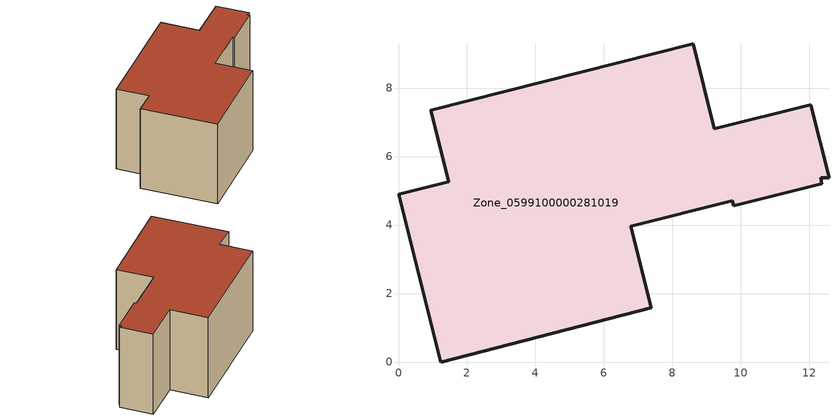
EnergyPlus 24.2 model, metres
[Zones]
Zone_0599100000281019
 floor ground (C_G): 0,4.9 1.46,5.26 0.94,7.35 8.6,9.29 9.22,6.81 12.04,7.51 12.57,5.38 12.34,5.38 12.36,5.2 9.79,4.56 9.75,4.71 6.78,3.97 7.38,1.58 1.23,0 z0
 wall outside (C_F): 1.46,5.26 0,4.9 1.23,0 7.38,1.58 6.78,3.97 9.75,4.71 9.79,4.56 12.36,5.2 12.34,5.38 12.57,5.38 12.04,7.51 9.22,6.81 8.6,9.29 0.94,7.35 1.46,5.26 z0:5.88
 roof outside (C_R): 12.57,5.38 12.04,7.51 9.22,6.81 8.6,9.29 0.94,7.35 1.46,5.26 0,4.9 1.23,0 7.38,1.58 6.78,3.97 9.75,4.71 9.79,4.56 12.36,5.2 12.34,5.38 z5.88
[BUILDING]
Pand.0599100000281019: North Axis=0; Terrain=City; Loads Convergence Tolerance Value=0.04; Temperature Convergence Tolerance Value=0.4; Solar Distribution=FullExterior; Maximum Number of Warmup Days=25; Minimum Number of Warmup Days=1
[Site:Location]
Rotterdam.The.Hague.AP_ZH_NLD Design_Conditions: Latitude=51.96; Longitude=4.45; Time Zone=1; Elevation=-4.5
[SITE:GROUNDTEMPERATURE:BUILDINGSURFACE]
18, 18, 18, 18, 18, 18, 18, 18, 18, 18, 18, 18
[MATERIAL] Thermal Absorptance=0.9; Solar Absorptance=0.7; Visible Absorptance=0.7
Name | Roughness | Thickness | Conductivity | Density | Specific Heat
G.TI.1965-1974 | MediumSmooth | 0.15 | 0.882353 | 540 | 1210
F.TI.1965-1974 | Rough | 0.3 | 0.697674 | 1920 | 840
R.TI.1965-1974 | MediumRough | 0.2 | 0.232558 | 1500 | 1000
[CONSTRUCTION]
C_G: G.TI.1965-1974
C_F: F.TI.1965-1974
C_R: R.TI.1965-1974
[ZONE]
Zone_0599100000281019: Type=1; Multiplier=1; Ceiling Height=Autocalculate; Volume=Autocalculate; Floor Area=autocalculate; Part of Total Floor Area=Yes
[ZONEINFILTRATION:DESIGNFLOWRATE]
Infil_Zone_0599100000281019: Zone or ZoneList or Space or SpaceList=Zone_0599100000281019; Schedule=AlwaysOn; Design Flow Rate Calculation Method=Flow/Area; Flow Rate per Floor Area=0.003; Constant Term Coefficient=1; Temperature Term Coefficient=0; Velocity Term Coefficient=0; Velocity Squared Term Coefficient=0
[HVACTEMPLATE:ZONE:IDEALLOADSAIRSYSTEM]
Zone_0599100000281019: Maximum Heating Supply Air Temperature=50; Minimum Cooling Supply Air Temperature=13; Maximum Heating Supply Air Humidity Ratio=0.0156; Minimum Cooling Supply Air Humidity Ratio=0.0077; Heating Limit=NoLimit; Cooling Limit=NoLimit; Dehumidification Control Type=ConstantSensibleHeatRatio; Cooling Sensible Heat Ratio=0.7; Dehumidification Setpoint=60; Humidification Control Type=None; Humidification Setpoint=30; Outdoor Air Method=None; Outdoor Air Flow Rate per Person=0.00944; Outdoor Air Flow Rate per Zone Floor Area=0; Outdoor Air Flow Rate per Zone=0; Demand Controlled Ventilation Type=None; Outdoor Air Economizer Type=NoEconomizer; Heat Recovery Type=None; Sensible Heat Recovery Effectiveness=0.7; Latent Heat Recovery Effectiveness=0.65
[ZONECONTROL:THERMOSTAT]
ThermostatControl_Zone_0599100000281019: Zone or ZoneList=Zone_0599100000281019; Control Type Schedule=DualSetpointControlType; Control 1=Thermostat_Zone_0599100000281019; Temperature Difference Between Cutout And Setpoint=0
[THERMOSTATSETPOINT:DUALSETPOINT]
Thermostat_Zone_0599100000281019: Heating Setpoint Temperature Schedule=HeatingSetpoint_Zone_0599100000281019; Cooling Setpoint Temperature Schedule=CoolingSetpoint_Zone_0599100000281019
[SCHEDULE:COMPACT]
HeatingSetpoint_Zone_0599100000281019: Through: 12/31, For: AllDays, Until: 24:00, 21
CoolingSetpoint_Zone_0599100000281019: Through: 12/31, For: AllDays, Until: 24:00, 24
DualSetpointControlType: Through: 12/31, For: AllDays, Until: 24:00, 4
AlwaysOn: Through: 12/31, For: AllDays, Until: 24:00, 1
